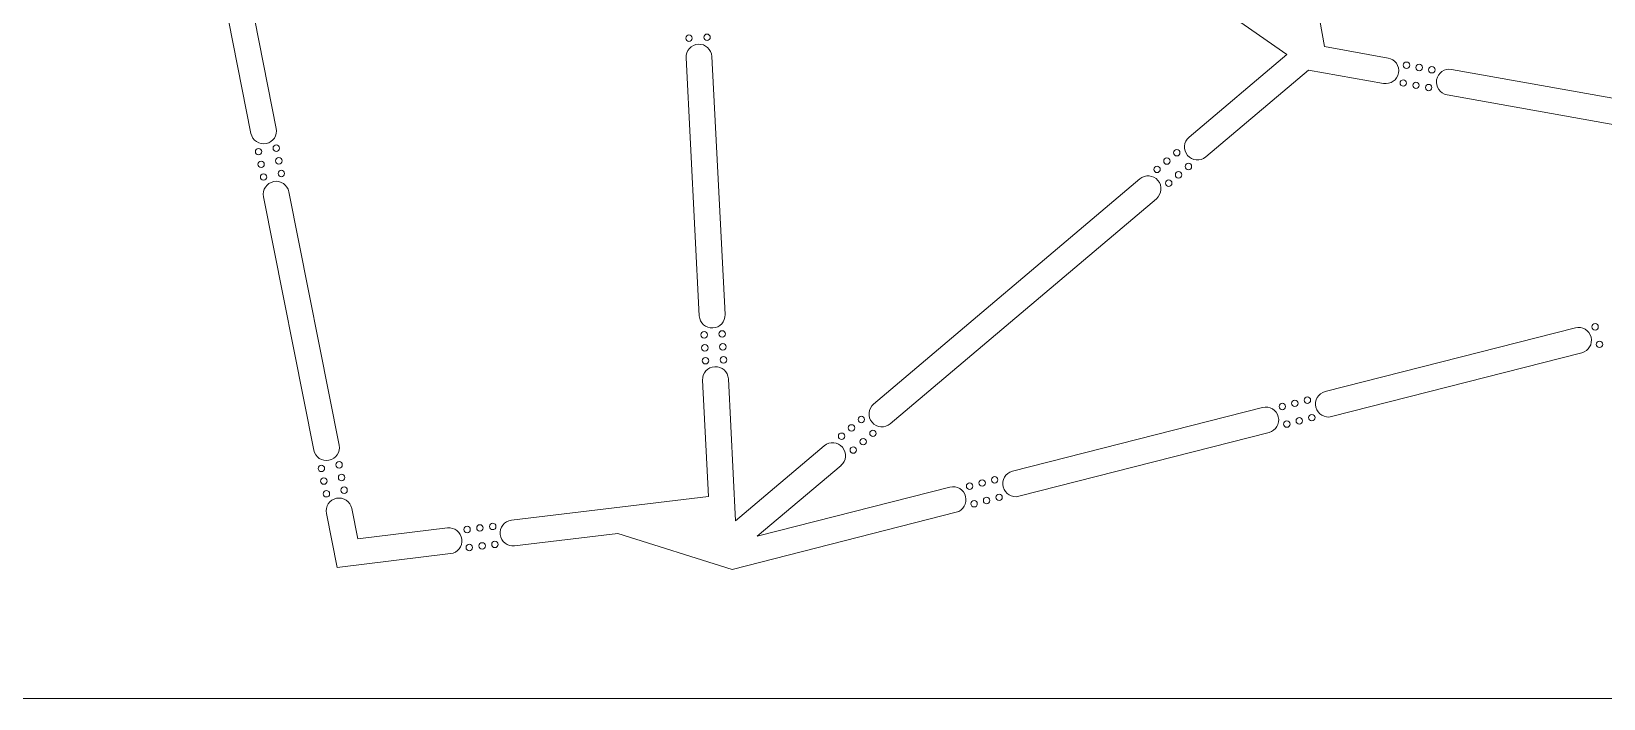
# Model space of a CAD drawing. Header units: inches. Extents: x 16.7 to 31.3, y 1.4 to 10.6.
# Drawn here: x 24 to 28.795, y 1.423 to 3.456 of the extents above; entities that cross this region are included whole.
import ezdxf

# ---------------------------------------------------------------- set-up
doc = ezdxf.new("R2010")
doc.units = ezdxf.units.IN
doc.header["$MEASUREMENT"] = 0
doc.layers.add('Visible', color=7, linetype='Continuous', lineweight=0)

# ---------------------------------------------------------------- blocks, each defined once
blk = doc.blocks.new('Block_8')
at = {"layer": 'Visible', "color": 7, "lineweight": 0}
blk.add_line((24.5937, 3.9327), (24.7469, 3.1603), dxfattribs=at)
blk = doc.blocks.new('Block_9')
at = {"layer": 'Visible', "color": 7, "lineweight": 0}
blk.add_line((24.6696, 3.145), (24.5164, 3.9173), dxfattribs=at)
blk = doc.blocks.new('Block_10')
at = {"layer": 'Visible', "color": 7, "lineweight": 0}
blk.add_line((24.8612, 2.1796), (24.708, 2.9519), dxfattribs=at)
blk = doc.blocks.new('Block_11')
at = {"layer": 'Visible', "color": 7, "lineweight": 0}
blk.add_line((24.9321, 1.8221), (24.8995, 1.9865), dxfattribs=at)
blk = doc.blocks.new('Block_14')
at = {"layer": 'Visible', "color": 7, "lineweight": 0}
blk.add_open_spline([(24.708, 2.9519), (24.7037, 2.9733), (24.7176, 2.994), (24.7389, 2.9982), (24.7602, 3.0024), (24.781, 2.9886), (24.7852, 2.9672)], degree=3, knots=[0, 0, 0, 0, 1, 1, 1, 2, 2, 2, 2], dxfattribs=at)
blk = doc.blocks.new('Block_15')
at = {"layer": 'Visible', "color": 7, "lineweight": 0}
blk.add_circle((24.6927, 3.0894), 0.00984, dxfattribs=at)
blk = doc.blocks.new('Block_16')
at = {"layer": 'Visible', "color": 7, "lineweight": 0}
blk.add_circle((24.7468, 3.1001), 0.00984, dxfattribs=at)
blk = doc.blocks.new('Block_17')
at = {"layer": 'Visible', "color": 7, "lineweight": 0}
blk.add_circle((24.708, 3.0121), 0.00984, dxfattribs=at)
blk = doc.blocks.new('Block_18')
at = {"layer": 'Visible', "color": 7, "lineweight": 0}
blk.add_circle((24.7545, 3.0615), 0.00984, dxfattribs=at)
blk = doc.blocks.new('Block_19')
at = {"layer": 'Visible', "color": 7, "lineweight": 0}
blk.add_circle((24.7004, 3.0508), 0.00984, dxfattribs=at)
blk = doc.blocks.new('Block_20')
at = {"layer": 'Visible', "color": 7, "lineweight": 0}
blk.add_circle((24.7621, 3.0229), 0.00984, dxfattribs=at)
blk = doc.blocks.new('Block_21')
at = {"layer": 'Visible', "color": 7, "lineweight": 0}
blk.add_open_spline([(24.7469, 3.1603), (24.7511, 3.139), (24.7373, 3.1183), (24.7159, 3.1141), (24.6946, 3.1098), (24.6739, 3.1237), (24.6696, 3.145)], degree=3, knots=[0, 0, 0, 0, 1, 1, 1, 2, 2, 2, 2], dxfattribs=at)
blk = doc.blocks.new('Block_22')
at = {"layer": 'Visible', "color": 7, "lineweight": 0}
blk.add_line((24.7852, 2.9672), (24.9384, 2.1949), dxfattribs=at)
blk = doc.blocks.new('Block_23')
at = {"layer": 'Visible', "color": 7, "lineweight": 0}
blk.add_open_spline([(26.0469, 2.3927), (26.0458, 2.4144), (26.0625, 2.4329), (26.0842, 2.434), (26.1059, 2.4351), (26.1244, 2.4184), (26.1255, 2.3967)], degree=3, knots=[0, 0, 0, 0, 1, 1, 1, 2, 2, 2, 2], dxfattribs=at)
blk = doc.blocks.new('Block_24')
at = {"layer": 'Visible', "color": 7, "lineweight": 0}
blk.add_circle((26.0517, 2.5309), 0.00984, dxfattribs=at)
blk = doc.blocks.new('Block_25')
at = {"layer": 'Visible', "color": 7, "lineweight": 0}
blk.add_circle((26.1067, 2.5337), 0.00984, dxfattribs=at)
blk = doc.blocks.new('Block_26')
at = {"layer": 'Visible', "color": 7, "lineweight": 0}
blk.add_circle((26.0557, 2.4522), 0.00984, dxfattribs=at)
blk = doc.blocks.new('Block_27')
at = {"layer": 'Visible', "color": 7, "lineweight": 0}
blk.add_circle((26.1087, 2.4944), 0.00984, dxfattribs=at)
blk = doc.blocks.new('Block_28')
at = {"layer": 'Visible', "color": 7, "lineweight": 0}
blk.add_circle((26.0537, 2.4916), 0.00984, dxfattribs=at)
blk = doc.blocks.new('Block_29')
at = {"layer": 'Visible', "color": 7, "lineweight": 0}
blk.add_circle((26.1107, 2.455), 0.00984, dxfattribs=at)
blk = doc.blocks.new('Block_30')
at = {"layer": 'Visible', "color": 7, "lineweight": 0}
blk.add_open_spline([(26.1155, 2.5933), (26.1166, 2.5715), (26.0999, 2.553), (26.0782, 2.5519), (26.0565, 2.5508), (26.038, 2.5675), (26.0369, 2.5892)], degree=3, knots=[0, 0, 0, 0, 1, 1, 1, 2, 2, 2, 2], dxfattribs=at)
blk = doc.blocks.new('Block_31')
at = {"layer": 'Visible', "color": 7, "lineweight": 0}
blk.add_line((26.1255, 2.3967), (26.1476, 1.9642), dxfattribs=at)
blk = doc.blocks.new('Block_32')
at = {"layer": 'Visible', "color": 7, "lineweight": 0}
blk.add_line((26.0369, 2.5892), (25.9967, 3.3756), dxfattribs=at)
blk = doc.blocks.new('Block_33')
at = {"layer": 'Visible', "color": 7, "lineweight": 0}
blk.add_open_spline([(25.9967, 3.3756), (25.9956, 3.3973), (26.0123, 3.4158), (26.034, 3.4169), (26.0557, 3.418), (26.0742, 3.4013), (26.0754, 3.3796)], degree=3, knots=[0, 0, 0, 0, 1, 1, 1, 2, 2, 2, 2], dxfattribs=at)
blk = doc.blocks.new('Block_36')
at = {"layer": 'Visible', "color": 7, "lineweight": 0}
blk.add_circle((26.0055, 3.4352), 0.00984, dxfattribs=at)
blk = doc.blocks.new('Block_39')
at = {"layer": 'Visible', "color": 7, "lineweight": 0}
blk.add_circle((26.0605, 3.438), 0.00984, dxfattribs=at)
blk = doc.blocks.new('Block_41')
at = {"layer": 'Visible', "color": 7, "lineweight": 0}
blk.add_line((26.0754, 3.3796), (26.1155, 2.5933), dxfattribs=at)
blk = doc.blocks.new('Block_90')
at = {"layer": 'Visible', "color": 7, "lineweight": 0}
blk.add_line((27.8667, 3.8389), (27.9439, 3.4094), dxfattribs=at)
blk = doc.blocks.new('Block_105')
at = {"layer": 'Visible', "color": 7, "lineweight": 0}
blk.add_line((26.6194, 2.2599), (26.6194, 2.2599), dxfattribs=at)
blk = doc.blocks.new('Block_106')
at = {"layer": 'Visible', "color": 7, "lineweight": 0}
blk.add_open_spline([(26.4182, 2.1929), (26.4348, 2.207), (26.4597, 2.2049), (26.4737, 2.1883), (26.4877, 2.1717), (26.4856, 2.1468), (26.469, 2.1328)], degree=3, knots=[0, 0, 0, 0, 1, 1, 1, 2, 2, 2, 2], dxfattribs=at)
blk = doc.blocks.new('Block_107')
at = {"layer": 'Visible', "color": 7, "lineweight": 0}
blk.add_line((26.469, 2.1328), (26.4691, 2.1328), dxfattribs=at)
blk = doc.blocks.new('Block_108')
at = {"layer": 'Visible', "color": 7, "lineweight": 0}
blk.add_circle((26.5311, 2.2729), 0.00984, dxfattribs=at)
blk = doc.blocks.new('Block_109')
at = {"layer": 'Visible', "color": 7, "lineweight": 0}
blk.add_circle((26.5666, 2.2308), 0.00984, dxfattribs=at)
blk = doc.blocks.new('Block_110')
at = {"layer": 'Visible', "color": 7, "lineweight": 0}
blk.add_circle((26.4709, 2.222), 0.00984, dxfattribs=at)
blk = doc.blocks.new('Block_111')
at = {"layer": 'Visible', "color": 7, "lineweight": 0}
blk.add_circle((26.5366, 2.2054), 0.00984, dxfattribs=at)
blk = doc.blocks.new('Block_112')
at = {"layer": 'Visible', "color": 7, "lineweight": 0}
blk.add_circle((26.501, 2.2474), 0.00984, dxfattribs=at)
blk = doc.blocks.new('Block_113')
at = {"layer": 'Visible', "color": 7, "lineweight": 0}
blk.add_circle((26.5065, 2.1799), 0.00984, dxfattribs=at)
blk = doc.blocks.new('Block_114')
at = {"layer": 'Visible', "color": 7, "lineweight": 0}
blk.add_open_spline([(26.6194, 2.2599), (26.6028, 2.2458), (26.5779, 2.2479), (26.5639, 2.2645), (26.5498, 2.2811), (26.5519, 2.306), (26.5685, 2.32)], degree=3, knots=[0, 0, 0, 0, 1, 1, 1, 2, 2, 2, 2], dxfattribs=at)
blk = doc.blocks.new('Block_115')
at = {"layer": 'Visible', "color": 7, "lineweight": 0}
blk.add_line((26.4691, 2.1328), (26.2138, 1.917), dxfattribs=at)
blk = doc.blocks.new('Block_116')
at = {"layer": 'Visible', "color": 7, "lineweight": 0}
blk.add_line((26.5685, 2.32), (27.3803, 3.0063), dxfattribs=at)
blk = doc.blocks.new('Block_153')
at = {"layer": 'Visible', "color": 7, "lineweight": 0}
blk.add_line((27.4311, 2.9461), (27.4311, 2.9461), dxfattribs=at)
blk = doc.blocks.new('Block_154')
at = {"layer": 'Visible', "color": 7, "lineweight": 0}
blk.add_open_spline([(27.3803, 3.0063), (27.3969, 3.0203), (27.4217, 3.0182), (27.4358, 3.0016), (27.4498, 2.985), (27.4477, 2.9602), (27.4311, 2.9461)], degree=3, knots=[0, 0, 0, 0, 1, 1, 1, 2, 2, 2, 2], dxfattribs=at)
blk = doc.blocks.new('Block_155')
at = {"layer": 'Visible', "color": 7, "lineweight": 0}
blk.add_circle((27.4931, 3.0862), 0.00984, dxfattribs=at)
blk = doc.blocks.new('Block_156')
at = {"layer": 'Visible', "color": 7, "lineweight": 0}
blk.add_circle((27.5287, 3.0441), 0.00984, dxfattribs=at)
blk = doc.blocks.new('Block_157')
at = {"layer": 'Visible', "color": 7, "lineweight": 0}
blk.add_circle((27.433, 3.0354), 0.00984, dxfattribs=at)
blk = doc.blocks.new('Block_158')
at = {"layer": 'Visible', "color": 7, "lineweight": 0}
blk.add_circle((27.4987, 3.0187), 0.00984, dxfattribs=at)
blk = doc.blocks.new('Block_159')
at = {"layer": 'Visible', "color": 7, "lineweight": 0}
blk.add_circle((27.4631, 3.0608), 0.00984, dxfattribs=at)
blk = doc.blocks.new('Block_160')
at = {"layer": 'Visible', "color": 7, "lineweight": 0}
blk.add_circle((27.4686, 2.9933), 0.00984, dxfattribs=at)
blk = doc.blocks.new('Block_161')
at = {"layer": 'Visible', "color": 7, "lineweight": 0}
blk.add_line((27.5815, 3.0732), (27.5815, 3.0732), dxfattribs=at)
blk = doc.blocks.new('Block_162')
at = {"layer": 'Visible', "color": 7, "lineweight": 0}
blk.add_open_spline([(27.5815, 3.0732), (27.5648, 3.0592), (27.54, 3.0613), (27.526, 3.0779), (27.5119, 3.0945), (27.514, 3.1193), (27.5306, 3.1333)], degree=3, knots=[0, 0, 0, 0, 1, 1, 1, 2, 2, 2, 2], dxfattribs=at)
blk = doc.blocks.new('Block_163')
at = {"layer": 'Visible', "color": 7, "lineweight": 0}
blk.add_line((27.5306, 3.1333), (27.8287, 3.3853), dxfattribs=at)
blk = doc.blocks.new('Block_164')
at = {"layer": 'Visible', "color": 7, "lineweight": 0}
blk.add_line((27.4311, 2.9461), (26.6194, 2.2599), dxfattribs=at)
blk = doc.blocks.new('Block_165')
at = {"layer": 'Visible', "color": 7, "lineweight": 0}
blk.add_line((27.8949, 3.3382), (27.5815, 3.0732), dxfattribs=at)
blk = doc.blocks.new('Block_175')
at = {"layer": 'Visible', "color": 7, "lineweight": 0}
blk.add_line((26.065, 2.0388), (26.0469, 2.3927), dxfattribs=at)
blk = doc.blocks.new('Block_218')
at = {"layer": 'Visible', "color": 7, "lineweight": 0}
blk.add_line((28.1238, 3.2973), (27.8949, 3.3382), dxfattribs=at)
blk = doc.blocks.new('Block_220')
at = {"layer": 'Visible', "color": 7, "lineweight": 0}
blk.add_line((26.2138, 1.917), (26.8013, 2.0666), dxfattribs=at)
blk = doc.blocks.new('Block_222')
at = {"layer": 'Visible', "color": 7, "lineweight": 0}
blk.add_line((27.9458, 2.3581), (28.7088, 2.5524), dxfattribs=at)
blk = doc.blocks.new('Block_223')
at = {"layer": 'Visible', "color": 7, "lineweight": 0}
blk.add_line((26.992, 2.1152), (27.755, 2.3095), dxfattribs=at)
blk = doc.blocks.new('Block_224')
at = {"layer": 'Visible', "color": 7, "lineweight": 0}
blk.add_line((29.4803, 3.0551), (28.3176, 3.2627), dxfattribs=at)
blk = doc.blocks.new('Block_225')
at = {"layer": 'Visible', "color": 7, "lineweight": 0}
blk.add_line((25.4641, 1.9659), (26.065, 2.0388), dxfattribs=at)
blk = doc.blocks.new('Block_226')
at = {"layer": 'Visible', "color": 7, "lineweight": 0}
blk.add_line((24.9767, 2.0018), (24.9951, 1.9091), dxfattribs=at)
blk = doc.blocks.new('Block_232')
at = {"layer": 'Visible', "color": 7, "lineweight": 0}
blk.add_line((24.9951, 1.9091), (25.2687, 1.9423), dxfattribs=at)
blk = doc.blocks.new('Block_320')
at = {"layer": 'Visible', "color": 7, "lineweight": 0}
blk.add_open_spline([(27.755, 2.3095), (27.7761, 2.3149), (27.7975, 2.3021), (27.8029, 2.2811), (27.8083, 2.26), (27.7955, 2.2386), (27.7745, 2.2332)], degree=3, knots=[0, 0, 0, 0, 1, 1, 1, 2, 2, 2, 2], dxfattribs=at)
blk = doc.blocks.new('Block_321')
at = {"layer": 'Visible', "color": 7, "lineweight": 0}
blk.add_circle((27.8915, 2.3321), 0.00984, dxfattribs=at)
blk = doc.blocks.new('Block_322')
at = {"layer": 'Visible', "color": 7, "lineweight": 0}
blk.add_circle((27.9051, 2.2786), 0.00984, dxfattribs=at)
blk = doc.blocks.new('Block_323')
at = {"layer": 'Visible', "color": 7, "lineweight": 0}
blk.add_circle((27.8152, 2.3126), 0.00984, dxfattribs=at)
blk = doc.blocks.new('Block_324')
at = {"layer": 'Visible', "color": 7, "lineweight": 0}
blk.add_circle((27.8669, 2.2689), 0.00984, dxfattribs=at)
blk = doc.blocks.new('Block_325')
at = {"layer": 'Visible', "color": 7, "lineweight": 0}
blk.add_circle((27.8533, 2.3223), 0.00984, dxfattribs=at)
blk = doc.blocks.new('Block_326')
at = {"layer": 'Visible', "color": 7, "lineweight": 0}
blk.add_circle((27.8288, 2.2592), 0.00984, dxfattribs=at)
blk = doc.blocks.new('Block_327')
at = {"layer": 'Visible', "color": 7, "lineweight": 0}
blk.add_open_spline([(27.9652, 2.2818), (27.9442, 2.2764), (27.9227, 2.2891), (27.9174, 2.3102), (27.912, 2.3313), (27.9247, 2.3527), (27.9458, 2.3581)], degree=3, knots=[0, 0, 0, 0, 1, 1, 1, 2, 2, 2, 2], dxfattribs=at)
blk = doc.blocks.new('Block_328')
at = {"layer": 'Visible', "color": 7, "lineweight": 0}
blk.add_line((27.7745, 2.2332), (27.0114, 2.0389), dxfattribs=at)
blk = doc.blocks.new('Block_407')
at = {"layer": 'Visible', "color": 7, "lineweight": 0}
blk.add_open_spline([(28.1376, 3.3748), (28.159, 3.371), (28.1733, 3.3506), (28.1695, 3.3292), (28.1656, 3.3078), (28.1452, 3.2935), (28.1238, 3.2973)], degree=3, knots=[0, 0, 0, 0, 1, 1, 1, 2, 2, 2, 2], dxfattribs=at)
blk = doc.blocks.new('Block_408')
at = {"layer": 'Visible', "color": 7, "lineweight": 0}
blk.add_circle((28.2712, 3.339), 0.00984, dxfattribs=at)
blk = doc.blocks.new('Block_409')
at = {"layer": 'Visible', "color": 7, "lineweight": 0}
blk.add_circle((28.2615, 3.2847), 0.00984, dxfattribs=at)
blk = doc.blocks.new('Block_410')
at = {"layer": 'Visible', "color": 7, "lineweight": 0}
blk.add_circle((28.1937, 3.3528), 0.00984, dxfattribs=at)
blk = doc.blocks.new('Block_411')
at = {"layer": 'Visible', "color": 7, "lineweight": 0}
blk.add_circle((28.2228, 3.2916), 0.00984, dxfattribs=at)
blk = doc.blocks.new('Block_412')
at = {"layer": 'Visible', "color": 7, "lineweight": 0}
blk.add_circle((28.2324, 3.3459), 0.00984, dxfattribs=at)
blk = doc.blocks.new('Block_413')
at = {"layer": 'Visible', "color": 7, "lineweight": 0}
blk.add_circle((28.184, 3.2986), 0.00984, dxfattribs=at)
blk = doc.blocks.new('Block_414')
at = {"layer": 'Visible', "color": 7, "lineweight": 0}
blk.add_open_spline([(28.3176, 3.2627), (28.2962, 3.2665), (28.2819, 3.287), (28.2857, 3.3084), (28.2896, 3.3298), (28.31, 3.3441), (28.3314, 3.3402)], degree=3, knots=[0, 0, 0, 0, 1, 1, 1, 2, 2, 2, 2], dxfattribs=at)
blk = doc.blocks.new('Block_415')
at = {"layer": 'Visible', "color": 7, "lineweight": 0}
blk.add_line((27.9439, 3.4094), (28.1376, 3.3748), dxfattribs=at)
blk = doc.blocks.new('Block_436')
at = {"layer": 'Visible', "color": 7, "lineweight": 0}
blk.add_open_spline([(28.7088, 2.5524), (28.7299, 2.5577), (28.7513, 2.545), (28.7567, 2.5239), (28.7621, 2.5029), (28.7493, 2.4814), (28.7283, 2.4761)], degree=3, knots=[0, 0, 0, 0, 1, 1, 1, 2, 2, 2, 2], dxfattribs=at)
blk = doc.blocks.new('Block_439')
at = {"layer": 'Visible', "color": 7, "lineweight": 0}
blk.add_circle((28.769, 2.5555), 0.00984, dxfattribs=at)
blk = doc.blocks.new('Block_442')
at = {"layer": 'Visible', "color": 7, "lineweight": 0}
blk.add_circle((28.7826, 2.5021), 0.00984, dxfattribs=at)
blk = doc.blocks.new('Block_445')
at = {"layer": 'Visible', "color": 7, "lineweight": 0}
blk.add_line((28.7283, 2.4761), (27.9652, 2.2818), dxfattribs=at)
blk = doc.blocks.new('Block_462')
at = {"layer": 'Visible', "color": 7, "lineweight": 0}
blk.add_open_spline([(26.8013, 2.0666), (26.8223, 2.072), (26.8438, 2.0593), (26.8491, 2.0382), (26.8545, 2.0171), (26.8418, 1.9957), (26.8207, 1.9903)], degree=3, knots=[0, 0, 0, 0, 1, 1, 1, 2, 2, 2, 2], dxfattribs=at)
blk = doc.blocks.new('Block_463')
at = {"layer": 'Visible', "color": 7, "lineweight": 0}
blk.add_circle((26.9377, 2.0892), 0.00984, dxfattribs=at)
blk = doc.blocks.new('Block_464')
at = {"layer": 'Visible', "color": 7, "lineweight": 0}
blk.add_circle((26.9513, 2.0358), 0.00984, dxfattribs=at)
blk = doc.blocks.new('Block_465')
at = {"layer": 'Visible', "color": 7, "lineweight": 0}
blk.add_circle((26.8614, 2.0697), 0.00984, dxfattribs=at)
blk = doc.blocks.new('Block_466')
at = {"layer": 'Visible', "color": 7, "lineweight": 0}
blk.add_circle((26.9132, 2.026), 0.00984, dxfattribs=at)
blk = doc.blocks.new('Block_467')
at = {"layer": 'Visible', "color": 7, "lineweight": 0}
blk.add_circle((26.8996, 2.0795), 0.00984, dxfattribs=at)
blk = doc.blocks.new('Block_468')
at = {"layer": 'Visible', "color": 7, "lineweight": 0}
blk.add_circle((26.875, 2.0163), 0.00984, dxfattribs=at)
blk = doc.blocks.new('Block_469')
at = {"layer": 'Visible', "color": 7, "lineweight": 0}
blk.add_open_spline([(27.0114, 2.0389), (26.9904, 2.0335), (26.9689, 2.0463), (26.9636, 2.0673), (26.9582, 2.0884), (26.9709, 2.1098), (26.992, 2.1152)], degree=3, knots=[0, 0, 0, 0, 1, 1, 1, 2, 2, 2, 2], dxfattribs=at)
blk = doc.blocks.new('Block_470')
at = {"layer": 'Visible', "color": 7, "lineweight": 0}
blk.add_line((26.8207, 1.9903), (26.1369, 1.8162), dxfattribs=at)
blk = doc.blocks.new('Block_507')
at = {"layer": 'Visible', "color": 7, "lineweight": 0}
blk.add_open_spline([(25.4736, 1.8878), (25.452, 1.8852), (25.4324, 1.9005), (25.4298, 1.9221), (25.4272, 1.9437), (25.4425, 1.9633), (25.4641, 1.9659)], degree=3, knots=[0, 0, 0, 0, 1, 1, 1, 2, 2, 2, 2], dxfattribs=at)
blk = doc.blocks.new('Block_508')
at = {"layer": 'Visible', "color": 7, "lineweight": 0}
blk.add_circle((25.3354, 1.8829), 0.00984, dxfattribs=at)
blk = doc.blocks.new('Block_509')
at = {"layer": 'Visible', "color": 7, "lineweight": 0}
blk.add_circle((25.3287, 1.9376), 0.00984, dxfattribs=at)
blk = doc.blocks.new('Block_510')
at = {"layer": 'Visible', "color": 7, "lineweight": 0}
blk.add_circle((25.4135, 1.8924), 0.00984, dxfattribs=at)
blk = doc.blocks.new('Block_511')
at = {"layer": 'Visible', "color": 7, "lineweight": 0}
blk.add_circle((25.3678, 1.9424), 0.00984, dxfattribs=at)
blk = doc.blocks.new('Block_512')
at = {"layer": 'Visible', "color": 7, "lineweight": 0}
blk.add_circle((25.3745, 1.8877), 0.00984, dxfattribs=at)
blk = doc.blocks.new('Block_513')
at = {"layer": 'Visible', "color": 7, "lineweight": 0}
blk.add_circle((25.4069, 1.9471), 0.00984, dxfattribs=at)
blk = doc.blocks.new('Block_514')
at = {"layer": 'Visible', "color": 7, "lineweight": 0}
blk.add_open_spline([(25.2687, 1.9423), (25.2903, 1.9449), (25.3099, 1.9295), (25.3125, 1.9079), (25.3151, 1.8863), (25.2998, 1.8667), (25.2782, 1.8641)], degree=3, knots=[0, 0, 0, 0, 1, 1, 1, 2, 2, 2, 2], dxfattribs=at)
blk = doc.blocks.new('Block_515')
at = {"layer": 'Visible', "color": 7, "lineweight": 0}
blk.add_line((25.7883, 1.9259), (25.4736, 1.8878), dxfattribs=at)
blk = doc.blocks.new('Block_516')
at = {"layer": 'Visible', "color": 7, "lineweight": 0}
blk.add_line((25.2782, 1.8641), (24.9321, 1.8221), dxfattribs=at)
blk = doc.blocks.new('Block_534')
at = {"layer": 'Visible', "color": 7, "lineweight": 0}
blk.add_open_spline([(24.8995, 1.9865), (24.8953, 2.0078), (24.9091, 2.0286), (24.9304, 2.0328), (24.9518, 2.037), (24.9725, 2.0232), (24.9767, 2.0018)], degree=3, knots=[0, 0, 0, 0, 1, 1, 1, 2, 2, 2, 2], dxfattribs=at)
blk = doc.blocks.new('Block_535')
at = {"layer": 'Visible', "color": 7, "lineweight": 0}
blk.add_circle((24.8843, 2.124), 0.00984, dxfattribs=at)
blk = doc.blocks.new('Block_536')
at = {"layer": 'Visible', "color": 7, "lineweight": 0}
blk.add_circle((24.9383, 2.1347), 0.00984, dxfattribs=at)
blk = doc.blocks.new('Block_537')
at = {"layer": 'Visible', "color": 7, "lineweight": 0}
blk.add_circle((24.8996, 2.0467), 0.00984, dxfattribs=at)
blk = doc.blocks.new('Block_538')
at = {"layer": 'Visible', "color": 7, "lineweight": 0}
blk.add_circle((24.946, 2.0961), 0.00984, dxfattribs=at)
blk = doc.blocks.new('Block_539')
at = {"layer": 'Visible', "color": 7, "lineweight": 0}
blk.add_circle((24.8919, 2.0854), 0.00984, dxfattribs=at)
blk = doc.blocks.new('Block_540')
at = {"layer": 'Visible', "color": 7, "lineweight": 0}
blk.add_circle((24.9536, 2.0575), 0.00984, dxfattribs=at)
blk = doc.blocks.new('Block_541')
at = {"layer": 'Visible', "color": 7, "lineweight": 0}
blk.add_open_spline([(24.9384, 2.1949), (24.9426, 2.1736), (24.9288, 2.1529), (24.9075, 2.1486), (24.8861, 2.1444), (24.8654, 2.1583), (24.8612, 2.1796)], degree=3, knots=[0, 0, 0, 0, 1, 1, 1, 2, 2, 2, 2], dxfattribs=at)
blk = doc.blocks.new('Block_581')
at = {"layer": 'Visible', "color": 7, "lineweight": 0}
blk.add_line((28.3314, 3.3402), (29.4941, 3.1326), dxfattribs=at)
blk = doc.blocks.new('Block_604')
at = {"layer": 'Visible', "color": 7, "lineweight": 0}
blk.add_line((26.1369, 1.8162), (25.7883, 1.9259), dxfattribs=at)
blk = doc.blocks.new('Block_628')
at = {"layer": 'Visible', "color": 7, "lineweight": 0}
blk.add_line((26.1476, 1.9642), (26.4182, 2.1929), dxfattribs=at)
blk = doc.blocks.new('Block_629')
at = {"layer": 'Visible', "color": 7, "lineweight": 0}
blk.add_line((27.8287, 3.3853), (27.3974, 3.6869), dxfattribs=at)
blk = doc.blocks.new('Block_1088')
at = {"layer": 'Visible', "color": 7, "lineweight": 0}
blk.add_line((16.6678, 1.4225), (31.3322, 1.4225), dxfattribs=at)

msp = doc.modelspace()

# ---------------------------------------------------------------- block references
at = {"layer": 'Visible'}
for name in ['Block_8', 'Block_9', 'Block_90', 'Block_629', 'Block_33', 'Block_36', 'Block_39', 'Block_415', 'Block_32', 'Block_41', 'Block_163', 'Block_407', 'Block_410', 'Block_165', 'Block_218', 'Block_412', 'Block_408', 'Block_414', 'Block_581', 'Block_413', 'Block_411', 'Block_409', 'Block_224', 'Block_21', 'Block_162', 'Block_15', 'Block_16', 'Block_18', 'Block_159', 'Block_155', 'Block_161', 'Block_19', 'Block_17', 'Block_20', 'Block_157', 'Block_158', 'Block_156', 'Block_14', 'Block_116', 'Block_154', 'Block_160', 'Block_10', 'Block_22', 'Block_164', 'Block_153', 'Block_30', 'Block_25', 'Block_222', 'Block_436', 'Block_439', 'Block_24', 'Block_28', 'Block_27', 'Block_442', 'Block_26', 'Block_29', 'Block_445', 'Block_23', 'Block_175', 'Block_31', 'Block_327', 'Block_114', 'Block_223', 'Block_320', 'Block_323', 'Block_325', 'Block_321', 'Block_112', 'Block_108', 'Block_105', 'Block_326', 'Block_324', 'Block_322', 'Block_106', 'Block_110', 'Block_111', 'Block_109', 'Block_328', 'Block_541', 'Block_628', 'Block_113', 'Block_535', 'Block_536', 'Block_115', 'Block_107', 'Block_469', 'Block_539', 'Block_538', 'Block_540', 'Block_220', 'Block_462', 'Block_465', 'Block_467', 'Block_463', 'Block_537', 'Block_534', 'Block_225', 'Block_468', 'Block_466', 'Block_464', 'Block_11', 'Block_226', 'Block_507', 'Block_470', 'Block_232', 'Block_514', 'Block_509', 'Block_511', 'Block_513', 'Block_515', 'Block_604', 'Block_508', 'Block_512', 'Block_510', 'Block_516', 'Block_1088']:
    msp.add_blockref(name, (0, 0), dxfattribs=at)

doc.saveas('drawing.dxf')
